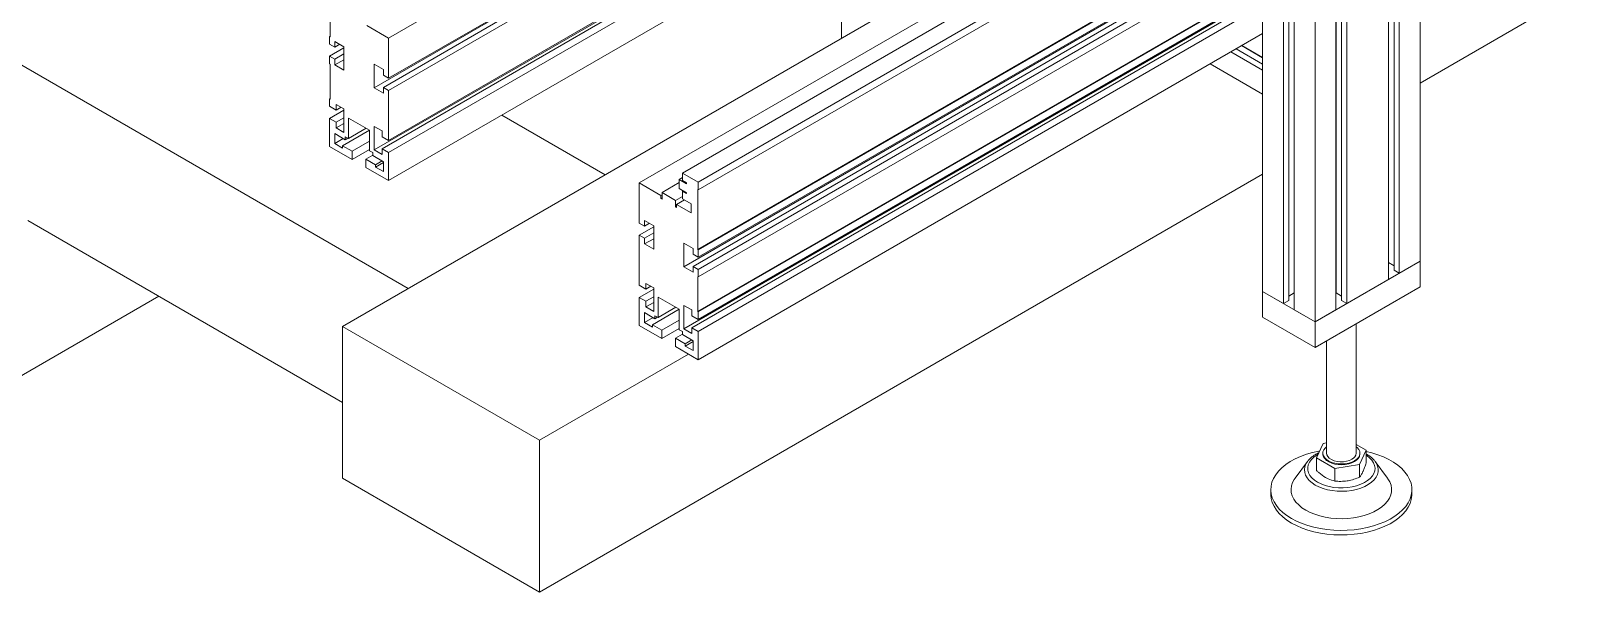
# Model space of a CAD drawing. Header units: millimetres. Extents: x 169 to 14583, y -399 to 10804.
# Drawn here: x 1397 to 2231, y 5928 to 6230 of the extents above; entities that cross this region are included whole.
import ezdxf

# ---------------------------------------------------------------- set-up
doc = ezdxf.new("R2010")
doc.units = ezdxf.units.MM
doc.header["$LTSCALE"] = 35

msp = doc.modelspace()

# ---------------------------------------------------------------- linework, layer by layer
at = {"color": 7, "linetype": 'Continuous', "lineweight": 18}
for p, q in [((2145.115, 6105.907), (2145.115, 6612.163)), ((2128.038, 6096.049), (2128.038, 6602.305)), ((2128.145, 6105.091), (2128.145, 6602.366)), ((2131.079, 6101.07), (2131.079, 6604.06)), ((2133.907, 6099.437), (2133.907, 6605.693)), ((2060.262, 6089.579), (2060.262, 6595.835)), ((2071.47, 6083.109), (2071.47, 6589.364)), ((2074.298, 6084.742), (2074.298, 6587.732)), ((2077.233, 6088.763), (2077.233, 6586.038)), ((2077.339, 6079.721), (2077.339, 6585.976)), ((2099.754, 6079.721), (2099.754, 6585.976)), ((2099.86, 6088.763), (2099.86, 6586.038)), ((2102.795, 6084.742), (2102.795, 6587.732)), ((2105.623, 6083.109), (2105.623, 6589.364)), ((2088.547, 6073.251), (2088.547, 6579.506)), ((1589.329, 6225.954), (2060.262, 6497.818)), ((1581.551, 6199.212), (2060.262, 6475.566)), ((1586.501, 6199.417), (2060.262, 6472.913)), ((1589.329, 6204.316), (2060.262, 6476.18)), ((1589.329, 6197.784), (2060.262, 6469.648)), ((1581.551, 6165.734), (2060.262, 6442.088)), ((1585.794, 6166.347), (2060.262, 6440.251)), ((1589.329, 6170.838), (2060.262, 6442.702)), ((1589.329, 6164.306), (2060.262, 6436.169)), ((1589.329, 6149.2), (2060.262, 6421.063)), ((1724.387, 6147.987), (2060.262, 6341.884)), ((1747.721, 6153.297), (2060.262, 6333.723)), ((1756.206, 6148.399), (2060.262, 6323.926)), ((1756.206, 6144.316), (2060.262, 6319.844)), ((1833.281, 6225.829), (1833.281, 6290.03)), ((1748.428, 6102.876), (2060.262, 6282.894)), ((1755.924, 6112.226), (2060.262, 6287.917)), ((1756.206, 6112.063), (2060.262, 6287.59)), ((1756.206, 6107.98), (2060.262, 6283.508)), ((2145.115, 6201.732), (2295.489, 6288.541)), ((1920.702, 6276.296), (1564.58, 6070.711)), ((1753.378, 6103.08), (2060.262, 6280.241)), ((1756.206, 6101.448), (2060.262, 6276.975)), ((1756.206, 6097.365), (2060.262, 6272.893)), ((1599.936, 6091.122), (1287.041, 6271.752)), ((1557.792, 6258.858), (1557.792, 6226.605)), ((1748.428, 6069.398), (2060.262, 6249.416)), ((1752.671, 6070.01), (2060.262, 6247.579)), ((1755.924, 6078.748), (2060.262, 6254.439)), ((1756.206, 6078.584), (2060.262, 6254.112)), ((1756.206, 6074.502), (2060.262, 6250.029)), ((1756.206, 6067.969), (2060.262, 6243.497)), ((1589.329, 6225.954), (1577.662, 6232.69)), ((1557.509, 6226.768), (1557.792, 6226.931)), ((1557.509, 6226.768), (1557.509, 6222.685)), ((1557.792, 6226.605), (1557.509, 6226.768)), ((1557.509, 6222.685), (1560.338, 6221.052)), ((1560.338, 6224.114), (1565.288, 6221.257)), ((1560.338, 6221.052), (1560.338, 6224.114)), ((1560.338, 6221.052), (1562.99, 6222.583)), ((1589.329, 6204.316), (1589.329, 6225.954)), ((1756.206, 6052.863), (2060.262, 6228.391)), ((2060.262, 6215.449), (2060.262, 6228.391)), ((1557.509, 6216.153), (1565.288, 6220.643)), ((1557.509, 6216.153), (1557.509, 6212.07)), ((1560.338, 6214.52), (1557.509, 6216.153)), ((1560.338, 6214.52), (1565.288, 6217.378)), ((1560.338, 6211.458), (1560.338, 6214.52)), ((1560.338, 6211.458), (1565.288, 6214.315)), ((1565.288, 6221.257), (1565.288, 6208.601)), ((2043.183, 6218.531), (2060.262, 6208.672)), ((2046.011, 6220.164), (2060.262, 6211.937)), ((2048.945, 6221.858), (2060.262, 6215.325)), ((2049.053, 6221.92), (2060.262, 6215.449)), ((1557.509, 6212.07), (1557.792, 6211.907)), ((1557.792, 6211.907), (1557.792, 6193.126)), ((1565.288, 6208.601), (1560.338, 6211.458)), ((1581.551, 6211.868), (1586.501, 6209.011)), ((1581.551, 6199.212), (1581.551, 6211.868)), ((1586.501, 6209.011), (1586.501, 6205.949)), ((1586.501, 6205.949), (1589.329, 6204.316)), ((2031.973, 6212.06), (2060.262, 6195.73)), ((2060.262, 6195.73), (2060.262, 6208.672)), ((1586.501, 6196.355), (1581.551, 6199.212)), ((1586.501, 6199.417), (1586.501, 6196.355)), ((1589.329, 6197.784), (1586.501, 6199.417)), ((1589.329, 6170.838), (1589.329, 6197.784)), ((1557.509, 6193.29), (1557.792, 6193.453)), ((1557.509, 6193.29), (1557.509, 6189.207)), ((1557.792, 6193.126), (1557.509, 6193.29)), ((1557.509, 6189.207), (1561.045, 6187.166)), ((1561.045, 6190.228), (1565.288, 6187.779)), ((1561.045, 6187.166), (1561.045, 6190.228)), ((1557.509, 6182.675), (1565.288, 6187.165)), ((1557.509, 6182.675), (1557.509, 6167.569)), ((1561.045, 6180.634), (1557.509, 6182.675)), ((1561.045, 6187.166), (1563.697, 6188.697)), ((1561.045, 6180.634), (1565.288, 6183.083)), ((1565.288, 6187.779), (1565.288, 6175.122)), ((1567.762, 6182.88), (1579.076, 6176.349)), ((1567.762, 6171.857), (1567.762, 6182.88)), ((1706.002, 6152.352), (1650.396, 6184.453)), ((1560.338, 6174.51), (1565.995, 6171.244)), ((1560.338, 6169.202), (1560.338, 6174.51)), ((1561.045, 6177.572), (1561.045, 6180.634)), ((1561.045, 6177.572), (1565.288, 6180.021)), ((1565.288, 6175.122), (1561.045, 6177.572)), ((1564.58, 6167.978), (1579.076, 6176.346)), ((1565.995, 6172.877), (1567.762, 6171.857)), ((1565.995, 6171.244), (1565.995, 6172.877)), ((1567.762, 6171.857), (1577.31, 6177.368)), ((1579.076, 6176.349), (1579.076, 6165.325)), ((1581.551, 6178.39), (1585.794, 6175.941)), ((1581.551, 6165.734), (1581.551, 6178.39)), ((1585.794, 6175.941), (1585.794, 6172.879)), ((1585.794, 6172.879), (1589.329, 6170.838)), ((1557.509, 6167.569), (1569.707, 6160.527)), ((1560.338, 6169.202), (1564.935, 6171.856)), ((1564.58, 6166.753), (1560.338, 6169.202)), ((1564.58, 6167.978), (1564.58, 6166.753)), ((1569.707, 6165.018), (1564.58, 6167.978)), ((1565.995, 6171.244), (1567.409, 6172.061)), ((1569.707, 6165.018), (1579.076, 6170.427)), ((1569.707, 6160.527), (1579.076, 6165.936)), ((1569.707, 6160.527), (1569.707, 6165.018)), ((1579.076, 6165.325), (1580.844, 6164.305)), ((1580.844, 6164.305), (1580.844, 6162.672)), ((1585.794, 6163.285), (1581.551, 6165.734)), ((1585.794, 6166.347), (1585.794, 6163.285)), ((1589.329, 6164.306), (1585.794, 6166.347)), ((1589.329, 6149.2), (1589.329, 6164.306)), ((1577.132, 6160.732), (1580.844, 6162.875)), ((1577.132, 6160.732), (1577.132, 6156.241)), ((1582.258, 6157.773), (1577.132, 6160.732)), ((1577.132, 6156.241), (1589.329, 6149.2)), ((1580.844, 6162.672), (1586.501, 6159.406)), ((1582.258, 6157.773), (1585.794, 6159.814)), ((1582.258, 6156.548), (1586.501, 6158.997)), ((1582.258, 6156.548), (1582.258, 6157.773)), ((1586.501, 6154.099), (1582.258, 6156.548)), ((1586.501, 6159.406), (1586.501, 6154.099)), ((1706.002, 6152.352), (1599.936, 6091.122)), ((1670.646, 5927.827), (2060.262, 6152.747)), ((1724.387, 6147.987), (1724.387, 6126.349)), ((1736.054, 6141.252), (1724.387, 6147.987)), ((1736.655, 6142.783), (1745.953, 6148.151)), ((1745.953, 6149.827), (1747.721, 6150.847)), ((1745.953, 6149.827), (1745.953, 6144.927)), ((1749.842, 6147.582), (1745.953, 6149.827)), ((1747.721, 6153.297), (1747.721, 6149.214)), ((1756.206, 6148.399), (1747.721, 6153.297)), ((1747.721, 6149.214), (1749.842, 6147.99)), ((1749.842, 6147.99), (1749.842, 6147.582)), ((1756.206, 6144.316), (1756.206, 6148.399)), ((1736.054, 6141.252), (1736.655, 6141.599)), ((1736.054, 6139.668), (1736.054, 6141.252)), ((1736.054, 6139.668), (1736.655, 6140.015)), ((1736.655, 6139.321), (1736.054, 6139.668)), ((1743.938, 6138.579), (1736.655, 6142.783)), ((1736.655, 6142.783), (1736.655, 6139.321)), ((1743.938, 6138.579), (1747.721, 6140.763)), ((1745.953, 6144.927), (1749.842, 6142.682)), ((1747.721, 6143.499), (1748.075, 6143.703)), ((1747.721, 6143.499), (1747.721, 6139.416)), ((1749.842, 6142.274), (1747.721, 6143.499)), ((1747.721, 6139.416), (1752.317, 6136.763)), ((1749.842, 6142.682), (1749.842, 6142.274)), ((1755.924, 6144.479), (1756.206, 6144.316)), ((1755.924, 6112.226), (1755.924, 6144.479)), ((1743.938, 6135.116), (1743.938, 6138.579)), ((1743.938, 6135.116), (1744.539, 6135.463)), ((1744.539, 6134.77), (1743.938, 6135.116)), ((1744.539, 6136.354), (1748.782, 6138.803)), ((1744.539, 6136.354), (1744.539, 6134.77)), ((1752.317, 6131.863), (1744.539, 6136.354)), ((1752.317, 6136.763), (1752.317, 6131.863)), ((1394.875, 6127.847), (1564.58, 6029.878)), ((1724.387, 6126.349), (1727.215, 6124.716)), ((1724.387, 6119.817), (1732.165, 6124.307)), ((1727.215, 6127.778), (1732.165, 6124.921)), ((1727.215, 6124.716), (1727.215, 6127.778)), ((1727.215, 6124.716), (1729.867, 6126.247)), ((1732.165, 6124.921), (1732.165, 6112.264)), ((1724.387, 6119.817), (1724.387, 6092.871)), ((1727.215, 6118.184), (1724.387, 6119.817)), ((1727.215, 6118.184), (1732.165, 6121.041)), ((1727.215, 6115.122), (1727.215, 6118.184)), ((1727.215, 6115.122), (1732.165, 6117.979)), ((1732.165, 6112.264), (1727.215, 6115.122)), ((1748.428, 6115.532), (1753.378, 6112.675)), ((1748.428, 6102.876), (1748.428, 6115.532)), ((1753.378, 6112.675), (1753.378, 6109.613)), ((1753.378, 6109.613), (1756.206, 6107.98)), ((1756.206, 6112.063), (1755.924, 6112.226)), ((1756.206, 6107.98), (1756.206, 6112.063)), ((2145.115, 6105.907), (2088.547, 6073.251)), ((2145.115, 6105.907), (2133.907, 6099.437)), ((2145.115, 6092.026), (2145.115, 6105.907)), ((1753.378, 6100.018), (1748.428, 6102.876)), ((1753.378, 6103.08), (1753.378, 6100.018)), ((1756.206, 6101.448), (1753.378, 6103.08)), ((1755.924, 6097.528), (1756.206, 6097.365)), ((1755.924, 6078.748), (1755.924, 6097.528)), ((1756.206, 6097.365), (1756.206, 6101.448)), ((2131.079, 6103.397), (2128.145, 6105.091)), ((2133.907, 6099.437), (2131.079, 6101.07)), ((1724.387, 6092.871), (1727.922, 6090.83)), ((1724.387, 6086.339), (1732.165, 6090.829)), ((1727.922, 6093.892), (1732.165, 6091.443)), ((1727.922, 6090.83), (1727.922, 6093.892)), ((1727.922, 6090.83), (1730.574, 6092.361)), ((1732.165, 6091.443), (1732.165, 6078.786)), ((2088.547, 6073.251), (2060.262, 6089.579)), ((2060.262, 6075.698), (2060.262, 6089.579)), ((2071.47, 6083.109), (2060.262, 6089.579)), ((2145.115, 6092.026), (2088.547, 6059.37)), ((2128.038, 6096.049), (2105.623, 6083.109)), ((1359.519, 6025.782), (1465.597, 6087.02)), ((1724.387, 6086.339), (1724.387, 6071.233)), ((1727.922, 6084.298), (1724.387, 6086.339)), ((1727.922, 6084.298), (1732.165, 6086.747)), ((1727.922, 6081.236), (1727.922, 6084.298)), ((1727.922, 6081.236), (1732.165, 6083.685)), ((1732.165, 6078.786), (1727.922, 6081.236)), ((1734.64, 6086.544), (1745.953, 6080.012)), ((1734.64, 6075.52), (1734.64, 6086.544)), ((1734.64, 6075.52), (1744.187, 6081.032)), ((1748.428, 6082.054), (1752.671, 6079.605)), ((1748.428, 6069.398), (1748.428, 6082.054)), ((2074.298, 6084.742), (2071.47, 6083.109)), ((2077.233, 6088.763), (2074.298, 6087.069)), ((2102.795, 6087.069), (2099.86, 6088.763)), ((2105.623, 6083.109), (2102.795, 6084.742)), ((1727.215, 6078.173), (1732.872, 6074.908)), ((1727.215, 6072.866), (1727.215, 6078.173)), ((1727.215, 6072.866), (1731.812, 6075.52)), ((1731.458, 6070.417), (1727.215, 6072.866)), ((1731.458, 6071.642), (1745.953, 6080.01)), ((1732.872, 6076.541), (1734.64, 6075.52)), ((1732.872, 6074.908), (1732.872, 6076.541)), ((1732.872, 6074.908), (1734.286, 6075.724)), ((1736.584, 6068.682), (1745.953, 6074.091)), ((1745.953, 6080.012), (1745.953, 6068.989)), ((1752.671, 6079.605), (1752.671, 6076.543)), ((1752.671, 6076.543), (1756.206, 6074.502)), ((1756.206, 6078.584), (1755.924, 6078.748)), ((1756.206, 6074.502), (1756.206, 6078.584)), ((2088.547, 6059.37), (2060.262, 6075.698)), ((2088.547, 6073.251), (2077.339, 6079.721)), ((2099.754, 6079.721), (2088.547, 6073.251)), ((2088.547, 6059.37), (2088.547, 6073.251)), ((1564.58, 6070.711), (1564.58, 5989.057)), ((1564.58, 6070.711), (1670.646, 6009.481)), ((1724.387, 6071.233), (1736.584, 6064.191)), ((1731.458, 6071.642), (1731.458, 6070.417)), ((1736.584, 6068.682), (1731.458, 6071.642)), ((1736.584, 6064.191), (1745.953, 6069.6)), ((1736.584, 6064.191), (1736.584, 6068.682)), ((1744.009, 6064.396), (1747.721, 6066.539)), ((1744.009, 6064.396), (1744.009, 6059.905)), ((1749.135, 6061.436), (1744.009, 6064.396)), ((1745.953, 6068.989), (1747.721, 6067.969)), ((1747.721, 6067.969), (1747.721, 6066.336)), ((1747.721, 6066.336), (1753.378, 6063.07)), ((1752.671, 6066.948), (1748.428, 6069.398)), ((1752.671, 6070.01), (1752.671, 6066.948)), ((1756.206, 6067.969), (1752.671, 6070.01)), ((1756.206, 6052.863), (1756.206, 6067.969)), ((2110.689, 6002.518), (2110.689, 6072.152)), ((1670.646, 6009.481), (1751.001, 6055.868)), ((1744.009, 6059.905), (1756.206, 6052.863)), ((1749.135, 6061.436), (1752.671, 6063.478)), ((1749.135, 6060.212), (1753.378, 6062.661)), ((1749.135, 6060.212), (1749.135, 6061.436)), ((1753.378, 6057.762), (1749.135, 6060.212)), ((1753.378, 6063.07), (1753.378, 6057.762)), ((2094.689, 6062.916), (2094.689, 6002.518)), ((1670.646, 6009.481), (1670.646, 5927.827)), ((2092.891, 6007.766), (2089.304, 6000.04)), ((2094.689, 6008.044), (2092.891, 6007.766)), ((2116.073, 6004.18), (2110.689, 6007.289)), ((2084.395, 5998.023), (2077.768, 5989.066)), ((2089.304, 6000.04), (2099.102, 5994.383)), ((2089.304, 6000.04), (2089.304, 5993.158)), ((2092.689, 6002.518), (2092.689, 6002.11)), ((2112.487, 5996.454), (2116.073, 6004.18)), ((2112.689, 6002.11), (2112.689, 6002.518)), ((2116.073, 6004.18), (2116.073, 5997.298)), ((2120.982, 5998.023), (2120.655, 5998.442)), ((2127.609, 5989.066), (2120.982, 5998.023)), ((1564.58, 5989.057), (1670.646, 5927.827)), ((2099.102, 5994.383), (2112.487, 5996.454)), ((2099.102, 5994.383), (2099.102, 5987.501)), ((2112.487, 5996.454), (2112.487, 5989.572)), ((2064.689, 5982.921), (2064.689, 5980.472)), ((2140.689, 5980.472), (2140.689, 5982.921))]:
    msp.add_line(p, q, dxfattribs=at)
at = {"color": 7, "linetype": 'Continuous', "lineweight": 18, "flags": 128}
for points in [[(2094.689, 6005.982), (2093.912, 6005.285), (2093.164, 6004.276), (2092.759, 6003.204), (2092.714, 6002.106), (2093.029, 6001.024), (2093.694, 5999.996), (2094.683, 5999.059), (2095.962, 5998.247), (2097.484, 5997.589), (2099.194, 5997.109), (2101.03, 5996.825), (2102.927, 5996.747), (2104.814, 5996.877), (2106.625, 5997.212), (2108.294, 5997.737), (2109.76, 5998.436)], [(2109.76, 5998.436), (2110.97, 5999.283), (2111.881, 6000.246), (2112.46, 6001.291), (2112.686, 6002.381), (2112.55, 6003.476), (2112.058, 6004.536), (2111.227, 6005.523), (2110.689, 6005.982)], [(2091.052, 6003.804), (2090.51, 6003.701), (2087.093, 6002.926), (2083.821, 6001.963), (2080.726, 6000.823), (2077.836, 5999.516), (2075.177, 5998.054), (2072.776, 5996.45), (2070.654, 5994.72), (2068.83, 5992.88), (2067.323, 5990.948), (2066.147, 5988.94), (2065.311, 5986.876), (2064.825, 5984.775), (2064.691, 5982.656), (2064.913, 5980.54), (2065.488, 5978.447), (2066.409, 5976.395), (2067.67, 5974.404), (2069.257, 5972.493), (2071.157, 5970.679), (2073.351, 5968.979), (2075.819, 5967.41)], [(2075.819, 5967.41), (2078.537, 5965.985), (2081.482, 5964.718), (2084.624, 5963.622), (2087.935, 5962.705), (2091.384, 5961.978), (2094.938, 5961.446), (2098.564, 5961.114), (2102.23, 5960.986), (2105.899, 5961.063), (2109.538, 5961.344), (2113.114, 5961.826), (2116.592, 5962.505), (2119.94, 5963.375), (2123.128, 5964.428), (2126.124, 5965.653), (2128.902, 5967.039), (2131.434, 5968.574), (2133.699, 5970.242), (2135.674, 5972.029), (2137.341, 5973.918), (2138.684, 5975.891), (2139.692, 5977.929), (2140.354, 5980.014), (2140.664, 5982.126), (2140.619, 5984.246), (2140.221, 5986.353), (2139.472, 5988.428), (2138.38, 5990.452), (2136.954, 5992.405), (2135.208, 5994.27), (2133.159, 5996.029), (2130.826, 5997.666), (2128.229, 5999.164), (2125.394, 6000.512), (2122.348, 6001.695), (2119.117, 6002.702), (2116.073, 6003.452)], [(2084.395, 5998.023), (2083.594, 5996.731), (2083.021, 5995.233), (2082.799, 5993.705), (2082.932, 5992.173), (2083.418, 5990.664), (2084.248, 5989.207), (2085.406, 5987.827), (2086.873, 5986.548), (2088.623, 5985.393)], [(2084.566, 5998.247), (2084.507, 5998.172), (2084.395, 5998.023)], [(2090.189, 6001.945), (2089.419, 6001.496), (2087.826, 6000.361), (2086.522, 5999.108), (2085.533, 5997.763), (2084.878, 5996.351), (2084.57, 5994.901), (2084.614, 5993.44), (2085.01, 5991.997), (2085.75, 5990.599), (2086.82, 5989.275), (2088.198, 5988.049), (2089.859, 5986.946)], [(2088.623, 5985.393), (2090.623, 5984.383), (2092.839, 5983.536), (2095.23, 5982.867), (2097.755, 5982.388), (2100.367, 5982.108), (2103.021, 5982.031), (2105.669, 5982.159), (2108.264, 5982.49), (2110.759, 5983.017), (2113.111, 5983.732), (2115.276, 5984.621), (2117.217, 5985.669), (2118.898, 5986.857), (2120.291, 5988.163), (2121.369, 5989.565), (2122.113, 5991.038), (2122.512, 5992.555), (2122.556, 5994.088), (2122.246, 5995.612), (2121.587, 5997.098), (2120.982, 5998.023)], [(2089.859, 5986.946), (2091.769, 5985.988), (2093.892, 5985.192), (2096.186, 5984.574), (2098.607, 5984.147), (2101.107, 5983.918), (2103.638, 5983.893), (2106.151, 5984.071), (2108.596, 5984.449), (2110.926, 5985.02), (2113.096, 5985.773), (2115.063, 5986.692), (2116.789, 5987.761), (2118.241, 5988.958), (2119.39, 5990.26), (2120.214, 5991.642), (2120.697, 5993.076), (2120.83, 5994.536), (2120.609, 5995.991), (2120.04, 5997.415), (2119.133, 5998.78), (2117.905, 6000.058), (2116.382, 6001.225), (2116.073, 6001.425)], [(2092.689, 6002.11), (2092.714, 6001.698), (2093.029, 6000.616), (2093.694, 5999.588), (2094.683, 5998.65), (2095.962, 5997.838), (2097.484, 5997.181), (2099.194, 5996.701), (2101.03, 5996.417), (2102.927, 5996.339), (2104.814, 5996.469), (2106.625, 5996.803), (2108.294, 5997.329), (2109.76, 5998.028)], [(2094.689, 6002.518), (2094.832, 6001.648), (2095.34, 6000.693), (2096.191, 5999.824), (2097.346, 5999.081), (2098.751, 5998.498), (2100.34, 5998.103), (2102.039, 5997.915), (2103.769, 5997.942), (2105.447, 5998.183), (2106.997, 5998.627), (2108.346, 5999.253)], [(2077.768, 5989.066), (2077.299, 5988.388), (2076.385, 5986.682), (2075.814, 5984.926), (2075.593, 5983.145), (2075.725, 5981.36), (2076.209, 5979.596), (2077.039, 5977.875), (2078.202, 5976.22), (2079.685, 5974.652), (2081.468, 5973.193), (2083.527, 5971.86)], [(2083.527, 5971.86), (2085.836, 5970.671), (2088.365, 5969.642), (2091.081, 5968.786), (2093.948, 5968.114), (2096.928, 5967.635), (2099.984, 5967.356), (2103.076, 5967.279), (2106.162, 5967.407), (2109.203, 5967.736), (2112.159, 5968.264), (2114.991, 5968.983), (2117.663, 5969.883), (2120.14, 5970.954), (2122.39, 5972.18), (2124.382, 5973.546), (2126.092, 5975.035), (2127.497, 5976.627), (2128.578, 5978.3), (2129.322, 5980.034), (2129.718, 5981.805), (2129.762, 5983.591), (2129.454, 5985.369), (2128.796, 5987.114), (2127.798, 5988.805), (2127.609, 5989.066)], [(2064.689, 5980.472), (2064.691, 5980.207), (2064.913, 5978.091), (2065.488, 5975.997), (2066.409, 5973.945), (2067.67, 5971.954), (2069.257, 5970.043), (2071.157, 5968.229), (2073.351, 5966.529), (2075.819, 5964.96)], [(2075.819, 5964.96), (2078.537, 5963.535), (2081.482, 5962.269), (2084.624, 5961.172), (2087.935, 5960.256), (2091.384, 5959.528), (2094.938, 5958.996), (2098.564, 5958.664), (2102.23, 5958.536), (2105.899, 5958.613), (2109.538, 5958.894), (2113.114, 5959.376), (2116.592, 5960.056), (2119.94, 5960.926), (2123.128, 5961.978), (2126.124, 5963.203), (2128.902, 5964.59), (2131.434, 5966.124), (2133.699, 5967.793), (2135.674, 5969.58), (2137.341, 5971.468), (2138.684, 5973.441), (2139.692, 5975.48), (2140.354, 5977.565), (2140.664, 5979.677), (2140.689, 5980.472)]]:
    msp.add_lwpolyline(points, dxfattribs=at)
at = {"color": 7, "linetype": 'Continuous', "lineweight": 18}
for centre, radius, start, end in [((2106.748, 6002.872), 3.956, 293.81015, 354.869709), ((2107.882, 6002.467), 4.82, 292.93118, 355.748679)]:
    msp.add_arc(centre, radius, start, end, dxfattribs=at)
for points, knots in [([(2090.536, 6002.692), (2090.186, 6002.536), (2089.145, 6002.073), (2087.624, 6001.127), (2086.033, 5999.862), (2085.024, 5998.896), (2084.64, 5998.325), (2084.6, 5998.267)], [0, 0, 0, 0, 0.1398731, 0.4158236, 0.6926045, 0.9686341, 1, 1, 1, 1]), ([(2114.28, 5992.56), (2114.322, 5992.653), (2114.644, 5993.354), (2115.251, 5994.853), (2115.797, 5996.478), (2116.073, 5997.298)], [0, 0, 0, 0, 0.0700986, 0.5307888, 1, 1, 1, 1]), ([(2120.589, 5998.473), (2120.44, 5998.666), (2119.924, 5999.338), (2118.75, 6000.363), (2117.391, 6001.379), (2116.414, 6001.894), (2116.073, 6002.074)], [0, 0, 0, 0, 0.1356592, 0.4729548, 0.8161604, 1, 1, 1, 1]), ([(2089.304, 5993.158), (2089.716, 5992.788), (2091.313, 5991.353), (2092.972, 5990.264), (2094.203, 5989.454)], [0, 0, 0, 0, 0.2575513, 1, 1, 1, 1]), ([(2094.203, 5989.454), (2094.649, 5989.21), (2096.307, 5988.301), (2097.922, 5987.839), (2099.102, 5987.501)], [0, 0, 0, 0, 0.26863361, 1, 1, 1, 1]), ([(2105.795, 5987.661), (2105.953, 5987.687), (2107.154, 5987.881), (2109.419, 5988.422), (2111.458, 5989.186), (2112.487, 5989.572)], [0, 0, 0, 0, 0.0700986, 0.5307888, 1, 1, 1, 1]), ([(2112.487, 5989.572), (2112.778, 5989.955), (2113.366, 5990.727), (2113.973, 5991.945), (2114.28, 5992.56)], [0, 0, 0, 0, 0.495458, 1, 1, 1, 1]), ([(2099.102, 5987.501), (2100.189, 5987.425), (2102.383, 5987.271), (2104.65, 5987.53), (2105.795, 5987.661)], [0, 0, 0, 0, 0.49545796, 1, 1, 1, 1])]:
    msp.add_open_spline(points, degree=3, knots=knots, dxfattribs=at)

doc.saveas('drawing.dxf')
